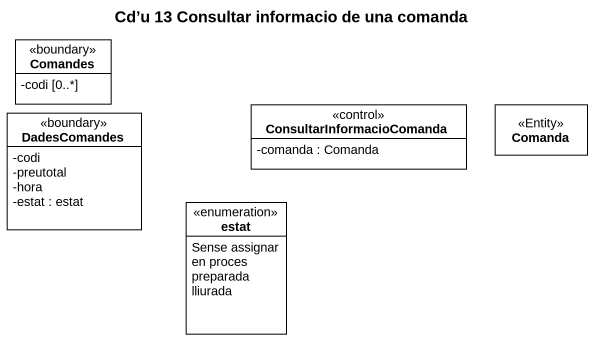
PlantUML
@startuml
title Cd’u 13 Consultar informacio de una comanda
hide circle
hide empty members
skinparam classAttributeIconSize 0
class Comandes <<boundary>> {
  -codi [0..*]
}
class DadesComandes <<boundary>> {
  -codi
  -preutotal
  -hora
  -estat : estat
}
class ConsultarInformacioComanda <<control>> {
  -comanda : Comanda
}
class Comanda <<Entity>>
enum estat {
  Sense assignar
  en proces
  preparada
  lliurada
}
@enduml
